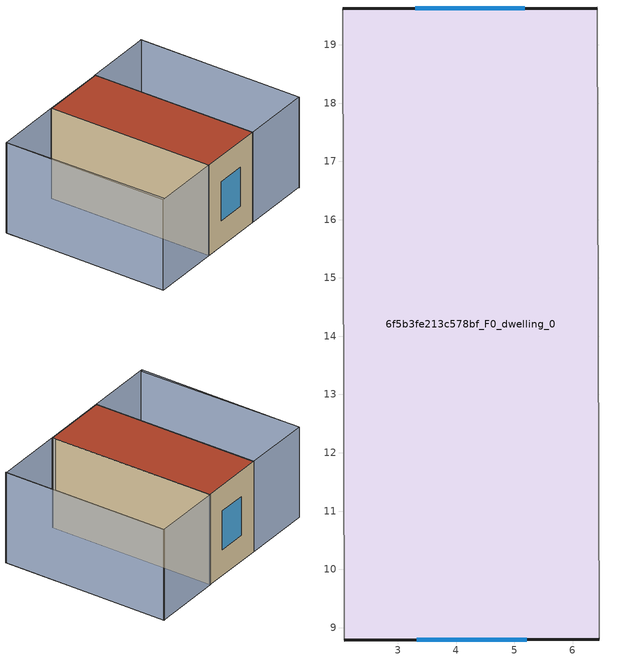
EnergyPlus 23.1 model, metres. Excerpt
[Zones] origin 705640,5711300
6f5b3fe213c578bf_F0_dwelling_0
 floor ground (EU_floor_Construction): 6.46,8.8 6.43,19.63 2.06,19.62 2.08,8.79 z0
 wall outside (EU_wall_Construction): 2.06,19.62 6.43,19.63 / 6.46,8.8 2.08,8.79 z0:6
 wall adiabatic (EU_wall_Construction): 6.43,19.63 6.46,8.8 / 2.08,8.79 2.06,19.62 z0:6
 window (EU_Window_Construction): 3.3,19.62 5.18,19.63 / 5.21,8.79 3.33,8.79 z1.71:4.29
 roof outside (EU_roof_Construction): 6.43,19.63 6.46,8.8 2.08,8.79 2.06,19.62 z6
shading: -2.44,19.56 -2.29,8.83 / 11.04,8.8 11,19.67 / 2.06,19.62 2.08,8.79 / 2.08,8.79 -2.42,8.78 / -2.42,8.78 -2.44,19.61 / -2.44,19.61 2.06,19.62 / 11.06,8.82 6.46,8.8 / 6.46,8.8 6.41,19.64 / 6.41,19.64 11.02,19.66 / 11.02,19.66 11.06,8.82 z0:6
[Building]
EU S2 Campaign: North Axis=0; Terrain=City; Solar Distribution=FullExterior
[Site:Location]
London: Latitude=51.5; Longitude=-0.5; Time Zone=0; Elevation=25
[SizingPeriod:WeatherFileDays]
AnnualSizingPeriod: Begin Month=1; Begin Day of Month=1; End Month=12; End Day of Month=31; Day of Week for Start Day=Monday; Use Weather File Daylight Saving Period=No; Use Weather File Rain and Snow Indicators=No
[MATERIAL]
EU_InternalMass_Material: Roughness=MediumRough; Thickness=0.1; Conductivity=1; Density=1800; Specific Heat=900; Thermal Absorptance=0.9; Solar Absorptance=0.7; Visible Absorptance=0.7
[MATERIAL:NOMASS] Roughness=MediumRough; Thermal Absorptance=0.9; Solar Absorptance=0.7; Visible Absorptance=0.7
Name | Thermal Resistance
EU_wall_NoMass | 0.71061
EU_roof_NoMass | 2.41608
EU_floor_NoMass | 1.75078
[WINDOWMATERIAL:SIMPLEGLAZINGSYSTEM]
EU_Window_SimpleGlazing: UFactor=2.64892; Solar Heat Gain Coefficient=0.76; Visible Transmittance=0.76
[CONSTRUCTION]
EU_wall_Construction: EU_wall_NoMass
EU_roof_Construction: EU_roof_NoMass
EU_floor_Construction: EU_floor_NoMass
EU_InternalMass_Construction: EU_InternalMass_Material
EU_Window_Construction: EU_Window_SimpleGlazing
[ZONE]
6f5b3fe213c578bf_F0_dwelling_0: Type=1; Multiplier=1; Ceiling Height=autocalculate; Volume=284.322; Floor Area=autocalculate; Part of Total Floor Area=Yes
[INTERNALMASS]
6f5b3fe213c578bf_F0_dwelling_0_EU_InternalMass: Construction=EU_InternalMass_Construction; Zone or ZoneList=6f5b3fe213c578bf_F0_dwelling_0; Surface Area=47.3871
[OTHEREQUIPMENT]
EU_Step8_InternalGain_6f5b3fe213c578bf_F0_dwelling_0_f000: Fuel Type=Electricity; Zone or ZoneList or Space or SpaceList=6f5b3fe213c578bf_F0_dwelling_0; Schedule=EU_Step8_GainSchedule_6f5b3fe213c578bf_F0_dwelling_0_f000; Design Level Calculation Method=Watts/Area; Power per Zone Floor Area=1; Fraction Latent=0; Fraction Radiant=0; Fraction Lost=0; Carbon Dioxide Generation Rate=0; EndUse Subcategory=EU_Step8_InternalGains
[ZONEVENTILATION:DESIGNFLOWRATE]
EU_ConstantAir_6f5b3fe213c578bf_F0_dwelling_0: Zone or ZoneList or Space or SpaceList=6f5b3fe213c578bf_F0_dwelling_0; Schedule=EU_AlwaysOn; Design Flow Rate Calculation Method=AirChanges/Hour; Air Changes per Hour=0.496673; Ventilation Type=Natural; Fan Pressure Rise=0; Fan Total Efficiency=1; Constant Term Coefficient=1; Temperature Term Coefficient=0; Velocity Term Coefficient=0; Velocity Squared Term Coefficient=0; Minimum Indoor Temperature=-100; Maximum Indoor Temperature=100; Delta Temperature=-100; Minimum Outdoor Temperature=-100; Maximum Outdoor Temperature=100; Maximum Wind Speed=40
[HVACTEMPLATE:THERMOSTAT]
EU_HeatOnly_6f5b3fe213c578bf_F0_dwelling_0: Constant Heating Setpoint=20; Constant Cooling Setpoint=50
[HVACTEMPLATE:ZONE:IDEALLOADSAIRSYSTEM]
6f5b3fe213c578bf_F0_dwelling_0: Template Thermostat=EU_HeatOnly_6f5b3fe213c578bf_F0_dwelling_0; System Availability Schedule=EU_AlwaysOn; Maximum Heating Supply Air Temperature=50; Minimum Cooling Supply Air Temperature=13; Maximum Heating Supply Air Humidity Ratio=0.0156; Minimum Cooling Supply Air Humidity Ratio=0.0077; Heating Limit=NoLimit; Cooling Limit=NoLimit; Heating Availability Schedule=EU_AlwaysOn; Cooling Availability Schedule=EU_CoolingOff; Dehumidification Control Type=ConstantSensibleHeatRatio; Cooling Sensible Heat Ratio=0.7; Dehumidification Setpoint=60; Humidification Control Type=None; Humidification Setpoint=30; Outdoor Air Method=None; Outdoor Air Flow Rate per Person=0.00944; Outdoor Air Flow Rate per Zone Floor Area=0; Outdoor Air Flow Rate per Zone=0; Demand Controlled Ventilation Type=None; Outdoor Air Economizer Type=NoEconomizer; Heat Recovery Type=None; Sensible Heat Recovery Effectiveness=0.7; Latent Heat Recovery Effectiveness=0.65
[SIZING:ZONE]
6f5b3fe213c578bf_F0_dwelling_0: Zone Cooling Design Supply Air Temperature Input Method=SupplyAirTemperature; Zone Cooling Design Supply Air Temperature=13; Zone Heating Design Supply Air Temperature Input Method=SupplyAirTemperature; Zone Heating Design Supply Air Temperature=50; Zone Cooling Design Supply Air Humidity Ratio=0.008; Zone Heating Design Supply Air Humidity Ratio=0.008; Cooling Design Air Flow Method=DesignDay; Cooling Design Air Flow Rate=0; Cooling Minimum Air Flow per Zone Floor Area=0.000762; Cooling Minimum Air Flow=0; Cooling Minimum Air Flow Fraction=0.2; Heating Design Air Flow Method=DesignDay; Heating Design Air Flow Rate=0; Heating Maximum Air Flow per Zone Floor Area=0.002032; Heating Maximum Air Flow=0.141576; Heating Maximum Air Flow Fraction=0.3; Account for Dedicated Outdoor Air System=No; Dedicated Outdoor Air System Control Strategy=NeutralSupplyAir; Dedicated Outdoor Air Low Setpoint Temperature for Design=autosize; Dedicated Outdoor Air High Setpoint Temperature for Design=autosize; Zone Load Sizing Method=Sensible Load Only No Latent Load; Zone Latent Cooling Design Supply Air Humidity Ratio Input Method=HumidityRatioDifference; Zone Cooling Design Supply Air Humidity Ratio Difference=0.005; Zone Latent Heating Design Supply Air Humidity Ratio Input Method=HumidityRatioDifference; Zone Humidification Design Supply Air Humidity Ratio Difference=0.005
[SCHEDULE:CONSTANT]
Name | Hourly Value
EU_AlwaysOn | 1
EU_CoolingOff | 0
[SCHEDULE:FILE]
EU_Step8_GainSchedule_6f5b3fe213c578bf_F0_dwelling_0_f000: File=../../schedules/6f5b3fe213c578bf/6f5b3fe213c578bf_F0_dwelling_0_f000_gain.csv; Column Number=1; Rows to Skip at Top=0; Number of Hours of Data=8760; Column Separator=Comma; Interpolate to Timestep=No; Minutes per Item=60; Adjust Schedule for Daylight Savings=Yes
